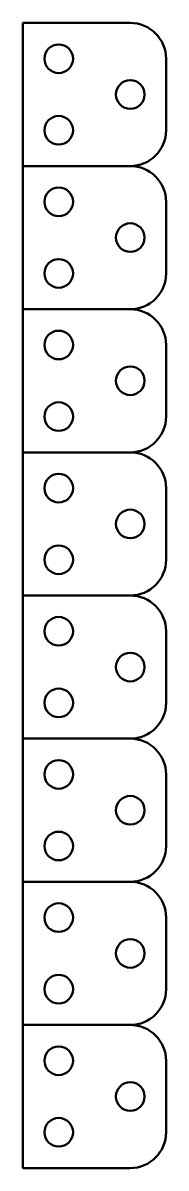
# Model space of a CAD drawing. Header units: millimetres. Extents: x 71 to 91, y 139 to 299.
import ezdxf

# ---------------------------------------------------------------- set-up
doc = ezdxf.new("R2010")
doc.units = ezdxf.units.MM
doc.header["$LTSCALE"] = 0.75
doc.layers.add('Visible', color=7, linetype='Continuous', lineweight=50)

msp = doc.modelspace()

# ---------------------------------------------------------------- linework, layer by layer
at = {"layer": 'Visible'}
for p, q in [((85.979843, 298.871622), (70.979843, 298.871622)), ((70.979843, 298.871622), (70.979843, 278.871622)), ((90.979843, 283.870759), (90.979843, 293.871622)), ((85.979843, 278.871622), (70.979843, 278.871622)), ((70.979843, 278.871622), (70.979843, 258.871622)), ((70.979843, 278.871622), (85.979843, 278.871622)), ((90.979843, 263.870759), (90.979843, 273.871622)), ((85.979843, 258.871622), (70.979843, 258.871622)), ((70.979843, 258.871622), (70.979843, 238.871622)), ((70.979843, 258.871622), (85.979843, 258.871622)), ((90.979843, 243.870759), (90.979843, 253.871622)), ((85.979843, 238.871622), (70.979843, 238.871622)), ((70.979843, 238.871622), (70.979843, 218.871622)), ((70.979843, 238.871622), (85.979843, 238.871622)), ((90.979843, 223.870759), (90.979843, 233.871622)), ((85.979843, 218.871622), (70.979843, 218.871622)), ((70.979843, 218.871622), (70.979843, 198.871622)), ((70.979843, 218.871622), (85.979843, 218.871622)), ((90.979843, 203.870759), (90.979843, 213.871622)), ((85.979843, 198.871622), (70.979843, 198.871622)), ((70.979843, 198.871622), (70.979843, 178.871622)), ((70.979843, 198.871622), (85.979843, 198.871622)), ((90.979843, 183.870759), (90.979843, 193.871622)), ((85.979843, 178.871622), (70.979843, 178.871622)), ((70.979843, 178.871622), (70.979843, 158.871622)), ((70.979843, 178.871622), (85.979843, 178.871622)), ((90.979843, 163.870759), (90.979843, 173.871622)), ((85.979843, 158.871622), (70.979843, 158.871622)), ((70.979843, 158.871622), (70.979843, 138.871622)), ((70.979843, 158.871622), (85.979843, 158.871622)), ((90.979843, 143.870759), (90.979843, 153.871622)), ((70.979843, 138.871622), (85.979843, 138.871622))]:
    msp.add_line(p, q, dxfattribs=at)
at = {"layer": 'Visible', "extrusion": (0, 0, -1)}
for centre in [(-75.979843, 293.871622), (-85.979843, 288.871622), (-75.979843, 283.871622), (-75.979843, 273.871622), (-85.979843, 268.871622), (-75.979843, 263.871622), (-75.979843, 253.871622), (-85.979843, 248.871622), (-75.979843, 243.871622), (-75.979843, 233.871622), (-85.979843, 228.871622), (-75.979843, 223.871622), (-75.979843, 213.871622), (-85.979843, 208.871622), (-75.979843, 203.871622), (-75.979843, 193.871622), (-85.979843, 188.871622), (-75.979843, 183.871622), (-75.979843, 173.871622), (-85.979843, 168.871622), (-75.979843, 163.871622), (-75.979843, 153.871622), (-85.979843, 148.871622), (-75.979843, 143.871622)]:
    msp.add_circle(centre, 2, dxfattribs=at)
at = {"layer": 'Visible'}
for centre, start, end in [((85.979843, 293.871622), 0, 90), ((85.979843, 283.871622), 270, 359.990109), ((85.979843, 273.871622), 0, 90), ((85.979843, 263.871622), 270, 359.990109), ((85.979843, 253.871622), 0, 90), ((85.979843, 243.871622), 270, 359.990109), ((85.979843, 233.871622), 0, 90), ((85.979843, 223.871622), 270, 359.990109), ((85.979843, 213.871622), 0, 90), ((85.979843, 203.871622), 270, 359.990109), ((85.979843, 193.871622), 0, 90), ((85.979843, 183.871622), 270, 359.990109), ((85.979843, 173.871622), 0, 90), ((85.979843, 163.871622), 270, 359.990109), ((85.979843, 153.871622), 0, 90), ((85.979843, 143.871622), 270, 359.990109)]:
    msp.add_arc(centre, 5, start, end, dxfattribs=at)

doc.saveas('drawing.dxf')
